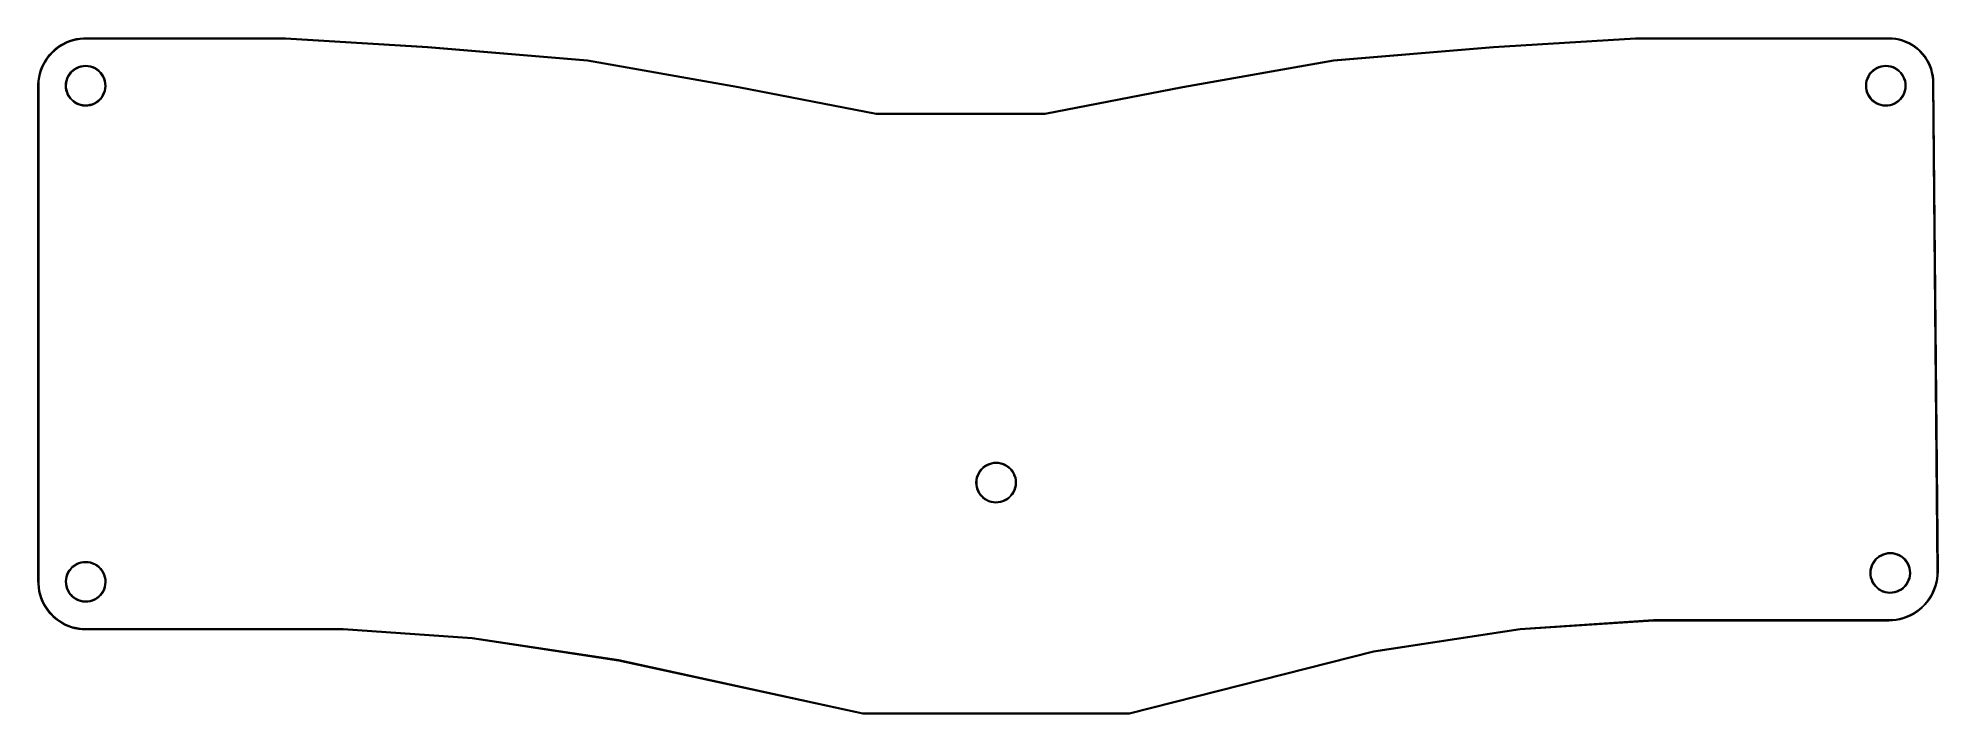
# Model space of a CAD drawing. Extents: x 11 to 266, y -108 to -18.
import ezdxf

# ---------------------------------------------------------------- set-up
doc = ezdxf.new("R2010")
doc.units = 0
doc.layers.add('BLACK', color=7, linetype='CONTINUOUS')

msp = doc.modelspace()

# ---------------------------------------------------------------- linework, layer by layer
at = {"layer": 'BLACK', "linetype": 'CONTINUOUS'}
for p, q in [((16.4889, -17.8632), (16.9647, -17.8241)), ((16.9647, -17.8241), (17.4406, -17.8207)), ((17.4406, -17.8207), (17.4407, -17.8207)), ((17.4407, -17.8207), (44.0531, -17.8094)), ((44.0531, -17.8094), (44.0547, -17.81)), ((44.0547, -17.81), (44.0563, -17.8095)), ((44.0563, -17.8095), (63.1063, -19.0001)), ((205.975, -19.0001), (225.025, -17.8095)), ((225.025, -17.8095), (225.027, -17.81)), ((225.027, -17.81), (225.028, -17.8094)), ((225.028, -17.8094), (258.961, -17.8094)), ((258.961, -17.8094), (259.432, -17.8279)), ((259.432, -17.8279), (259.9, -17.8833)), ((12.0848, -20.4479), (12.3798, -20.0725)), ((12.4527, -20.1343), (12.1621, -20.5041)), ((12.3798, -20.0725), (12.7021, -19.7202)), ((12.7702, -19.7873), (12.4527, -20.1343)), ((12.7021, -19.7202), (13.0498, -19.3929)), ((13.1127, -19.4649), (12.7702, -19.7873)), ((13.0498, -19.3929), (13.421, -19.0926)), ((13.4783, -19.1691), (13.1127, -19.4649)), ((13.421, -19.0926), (13.8135, -18.8208)), ((13.865, -18.9014), (13.4783, -19.1691)), ((13.8135, -18.8208), (14.2253, -18.5791)), ((14.2706, -18.6633), (13.865, -18.9014)), ((14.2253, -18.5791), (14.654, -18.3689)), ((14.6929, -18.4562), (14.2706, -18.6633)), ((14.654, -18.3689), (15.0973, -18.1912)), ((15.1295, -18.2813), (14.6929, -18.4562)), ((15.0973, -18.1912), (15.5525, -18.0473)), ((15.5779, -18.1394), (15.1295, -18.2813)), ((15.5525, -18.0473), (16.0172, -17.9377)), ((16.0357, -18.0315), (15.5779, -18.1394)), ((16.0172, -17.9377), (16.4889, -17.8632)), ((16.5002, -17.9581), (16.0357, -18.0315)), ((16.969, -17.9196), (16.5002, -17.9581)), ((17.4296, -17.9163), (16.969, -17.9196)), ((17.4392, -17.9206), (17.4296, -17.9163)), ((17.44, -17.9203), (17.4392, -17.9206)), ((17.4407, -17.9207), (17.44, -17.9203)), ((44.0516, -17.9094), (17.4407, -17.9207)), ((63.0996, -19.0999), (44.0516, -17.9094)), ((84.528, -20.8856), (63.0996, -19.0999)), ((63.1063, -19.0001), (63.1068, -19.0004)), ((63.1068, -19.0004), (63.1073, -19.0002)), ((63.1073, -19.0002), (84.5386, -20.7861)), ((184.543, -20.7861), (205.974, -19.0002)), ((205.982, -19.0999), (184.553, -20.8856)), ((205.974, -19.0002), (205.975, -19.0004)), ((205.975, -19.0004), (205.975, -19.0001)), ((225.03, -17.9094), (205.982, -19.0999)), ((258.961, -17.9094), (225.03, -17.9094)), ((258.971, -17.9052), (258.961, -17.9094)), ((259.425, -17.923), (258.971, -17.9052)), ((259.885, -17.9776), (259.425, -17.923)), ((260.34, -18.0681), (259.885, -17.9776)), ((259.9, -17.8833), (260.363, -17.9752)), ((260.787, -18.194), (260.34, -18.0681)), ((260.363, -17.9752), (260.816, -18.1032)), ((261.222, -18.3545), (260.787, -18.194)), ((260.816, -18.1032), (261.258, -18.2663)), ((261.643, -18.5487), (261.222, -18.3545)), ((261.258, -18.2663), (261.687, -18.4637)), ((262.048, -18.7754), (261.643, -18.5487)), ((261.687, -18.4637), (262.098, -18.694)), ((262.434, -19.0331), (262.048, -18.7754)), ((262.098, -18.694), (262.49, -18.9559)), ((262.798, -19.3203), (262.434, -19.0331)), ((262.49, -18.9559), (262.86, -19.2477)), ((263.139, -19.6351), (262.798, -19.3203)), ((262.86, -19.2477), (263.206, -19.5677)), ((263.453, -19.9758), (263.139, -19.6351)), ((263.206, -19.5677), (263.526, -19.9138)), ((263.741, -20.3401), (263.453, -19.9758)), ((263.526, -19.9138), (263.818, -20.284)), ((263.998, -20.7258), (263.741, -20.3401)), ((263.818, -20.284), (264.08, -20.6759)), ((10.9671, -23.0604), (11.07, -22.5942)), ((11.1625, -22.6183), (11.0612, -23.0775)), ((11.07, -22.5942), (11.2075, -22.1369)), ((11.298, -22.1678), (11.1625, -22.6183)), ((11.2075, -22.1369), (11.3788, -21.6912)), ((11.4667, -21.7288), (11.298, -22.1678)), ((11.3788, -21.6912), (11.5829, -21.2595)), ((11.6677, -21.3036), (11.4667, -21.7288)), ((11.5829, -21.2595), (11.8186, -20.8443)), ((11.9, -20.8946), (11.6677, -21.3036)), ((11.8186, -20.8443), (12.0848, -20.4479)), ((12.1621, -20.5041), (11.9, -20.8946)), ((14.8695, -22.9268), (15.04, -22.6501)), ((15.1179, -22.7049), (14.9534, -22.9718)), ((15.04, -22.6501), (15.2425, -22.396)), ((15.3133, -22.4597), (15.1179, -22.7049)), ((15.2425, -22.396), (15.4741, -22.168)), ((15.5367, -22.2398), (15.3133, -22.4597)), ((15.4741, -22.168), (15.7314, -21.9695)), ((15.7849, -22.0483), (15.5367, -22.2398)), ((15.7314, -21.9695), (16.0106, -21.8034)), ((16.0543, -21.888), (15.7849, -22.0483)), ((16.0106, -21.8034), (16.3079, -21.672)), ((16.3411, -21.7613), (16.0543, -21.888)), ((16.3079, -21.672), (16.6187, -21.5773)), ((16.6409, -21.6699), (16.3411, -21.7613)), ((16.6187, -21.5773), (16.9387, -21.5206)), ((16.9496, -21.6152), (16.6409, -21.6699)), ((16.9387, -21.5206), (17.2631, -21.5027)), ((17.2626, -21.5979), (16.9496, -21.6152)), ((17.5755, -21.6184), (17.2626, -21.5979)), ((17.2631, -21.5027), (17.5874, -21.5239)), ((17.8836, -21.6764), (17.5755, -21.6184)), ((17.5874, -21.5239), (17.9068, -21.584)), ((18.1825, -21.7709), (17.8836, -21.6764)), ((17.9068, -21.584), (18.2166, -21.682)), ((18.4678, -21.9007), (18.1825, -21.7709)), ((18.2166, -21.682), (18.5124, -21.8165)), ((18.7356, -22.0638), (18.4678, -21.9007)), ((18.5124, -21.8165), (18.7899, -21.9856)), ((18.9818, -22.2579), (18.7356, -22.0638)), ((18.7899, -21.9856), (19.0451, -22.1867)), ((19.2029, -22.4801), (18.9818, -22.2579)), ((19.0451, -22.1867), (19.2743, -22.4171)), ((19.3956, -22.7273), (19.2029, -22.4801)), ((19.2743, -22.4171), (19.4741, -22.6734)), ((19.5573, -22.9959), (19.3956, -22.7273)), ((19.4741, -22.6734), (19.6417, -22.9518)), ((104.766, -24.457), (84.528, -20.8856)), ((84.5386, -20.7861), (84.5408, -20.7872)), ((84.5408, -20.7872), (84.5431, -20.7867)), ((84.5431, -20.7867), (104.784, -24.3586)), ((164.298, -24.3586), (184.538, -20.7867)), ((184.553, -20.8856), (164.315, -24.457)), ((184.538, -20.7867), (184.541, -20.7872)), ((184.541, -20.7872), (184.543, -20.7861)), ((256.185, -22.9336), (256.355, -22.657)), ((256.433, -22.7118), (256.269, -22.9786)), ((256.355, -22.657), (256.558, -22.4029)), ((256.628, -22.4666), (256.433, -22.7118)), ((256.558, -22.4029), (256.789, -22.1749)), ((256.852, -22.2467), (256.628, -22.4666)), ((256.789, -22.1749), (257.047, -21.9764)), ((257.1, -22.0552), (256.852, -22.2467)), ((257.047, -21.9764), (257.326, -21.8103)), ((257.369, -21.8949), (257.1, -22.0552)), ((257.326, -21.8103), (257.623, -21.6789)), ((257.656, -21.7681), (257.369, -21.8949)), ((257.623, -21.6789), (257.934, -21.5841)), ((257.956, -21.6767), (257.656, -21.7681)), ((257.934, -21.5841), (258.254, -21.5274)), ((258.265, -21.622), (257.956, -21.6767)), ((258.254, -21.5274), (258.578, -21.5096)), ((258.578, -21.6048), (258.265, -21.622)), ((258.578, -21.5096), (258.903, -21.5308)), ((258.891, -21.6253), (258.578, -21.6048)), ((259.199, -21.6832), (258.891, -21.6253)), ((258.903, -21.5308), (259.222, -21.5909)), ((259.498, -21.7778), (259.199, -21.6832)), ((259.222, -21.5909), (259.532, -21.6889)), ((259.783, -21.9075), (259.498, -21.7778)), ((259.532, -21.6889), (259.828, -21.8234)), ((260.051, -22.0706), (259.783, -21.9075)), ((259.828, -21.8234), (260.105, -21.9924)), ((260.297, -22.2647), (260.051, -22.0706)), ((260.105, -21.9924), (260.36, -22.1936)), ((260.518, -22.487), (260.297, -22.2647)), ((260.36, -22.1936), (260.589, -22.424)), ((260.711, -22.7342), (260.518, -22.487)), ((260.589, -22.424), (260.789, -22.6802)), ((260.872, -23.0027), (260.711, -22.7342)), ((260.789, -22.6802), (260.957, -22.9586)), ((264.225, -21.1305), (263.998, -20.7258)), ((264.08, -20.6759), (264.31, -21.0871)), ((264.419, -21.5517), (264.225, -21.1305)), ((264.31, -21.0871), (264.507, -21.5152)), ((264.58, -21.9869), (264.419, -21.5517)), ((264.507, -21.5152), (264.67, -21.9574)), ((264.706, -22.4334), (264.58, -21.9869)), ((264.67, -21.9574), (264.798, -22.4111)), ((264.796, -22.8884), (264.706, -22.4334)), ((264.851, -23.349), (264.796, -22.8884)), ((264.798, -22.4111), (264.89, -22.8734)), ((264.89, -22.8734), (264.946, -23.3415)), ((10.867, -24.0094), (10.8993, -23.5331)), ((10.8673, -24.0102), (10.867, -24.0094)), ((10.867, -24.011), (10.8673, -24.0102)), ((10.867, -90.4937), (10.867, -24.011)), ((10.8993, -23.5331), (10.9671, -23.0604)), ((10.9944, -23.5431), (10.9633, -24.002)), ((10.9633, -24.002), (10.967, -24.011)), ((10.967, -24.011), (10.967, -90.4937)), ((11.0612, -23.0775), (10.9944, -23.5431)), ((14.5491, -24.1744), (14.5721, -23.8502)), ((14.5492, -24.1754), (14.5491, -24.1744)), ((14.5653, -24.4989), (14.5492, -24.1754)), ((14.6203, -24.8192), (14.5653, -24.4989)), ((14.5721, -23.8502), (14.6338, -23.5312)), ((14.7134, -25.1305), (14.6203, -24.8192)), ((14.6338, -23.5312), (14.7334, -23.2219)), ((14.6665, -23.8627), (14.6444, -24.1754)), ((14.6444, -24.1754), (14.66, -24.4885)), ((14.66, -24.4885), (14.7131, -24.7975)), ((14.7261, -23.5549), (14.6665, -23.8627)), ((14.7131, -24.7975), (14.8029, -25.0978)), ((14.8433, -25.4284), (14.7134, -25.1305)), ((14.8222, -23.2565), (14.7261, -23.5549)), ((14.7334, -23.2219), (14.8695, -22.9268)), ((14.8029, -25.0978), (14.9281, -25.3852)), ((14.9534, -22.9718), (14.8222, -23.2565)), ((15.008, -25.7086), (14.8433, -25.4284)), ((14.9281, -25.3852), (15.087, -25.6554)), ((19.3643, -25.7226), (19.5316, -25.4575)), ((19.5316, -25.4575), (19.6658, -25.1742)), ((19.6856, -23.2819), (19.5573, -22.9959)), ((19.7542, -25.2097), (19.615, -25.5034)), ((19.6417, -22.9518), (19.7747, -23.2483)), ((19.6658, -25.1742), (19.765, -24.8768)), ((19.7786, -23.5813), (19.6856, -23.2819)), ((19.857, -24.9015), (19.7542, -25.2097)), ((19.765, -24.8768), (19.8278, -24.5697)), ((19.7747, -23.2483), (19.8711, -23.5586)), ((19.8349, -23.8897), (19.7786, -23.5813)), ((19.8278, -24.5697), (19.8532, -24.2572)), ((19.8538, -24.2027), (19.8349, -23.8897)), ((19.8532, -24.2572), (19.8538, -24.2027)), ((19.9221, -24.5831), (19.857, -24.9015)), ((19.8711, -23.5586), (19.9294, -23.8783)), ((19.9484, -24.2592), (19.9221, -24.5831)), ((19.9294, -23.8783), (19.949, -24.2027)), ((19.949, -24.2027), (19.9484, -24.2592)), ((123.22, -28.0288), (104.766, -24.457)), ((104.784, -24.3586), (104.784, -24.3588)), ((104.784, -24.3588), (104.785, -24.3587)), ((104.785, -24.3587), (123.235, -27.9297)), ((145.847, -27.9297), (164.297, -24.3587)), ((164.315, -24.457), (145.861, -28.0288)), ((164.297, -24.3588), (164.298, -24.3586)), ((164.297, -24.3587), (164.297, -24.3588)), ((255.864, -24.1812), (255.887, -23.8571)), ((255.864, -24.1822), (255.864, -24.1812)), ((255.88, -24.5058), (255.864, -24.1822)), ((255.935, -24.8261), (255.88, -24.5058)), ((255.887, -23.8571), (255.949, -23.5381)), ((256.029, -25.1374), (255.935, -24.8261)), ((255.949, -23.5381), (256.049, -23.2287)), ((255.982, -23.8695), (255.96, -24.1822)), ((255.96, -24.1822), (255.975, -24.4954)), ((255.975, -24.4954), (256.028, -24.8043)), ((256.041, -23.5617), (255.982, -23.8695)), ((256.028, -24.8043), (256.118, -25.1047)), ((256.158, -25.4353), (256.029, -25.1374)), ((256.137, -23.2633), (256.041, -23.5617)), ((256.049, -23.2287), (256.185, -22.9336)), ((256.118, -25.1047), (256.243, -25.3921)), ((256.269, -22.9786), (256.137, -23.2633)), ((256.323, -25.7154), (256.158, -25.4353)), ((256.243, -25.3921), (256.402, -25.6623)), ((260.679, -25.7295), (260.847, -25.4644)), ((260.847, -25.4644), (260.981, -25.1811)), ((261.001, -23.2888), (260.872, -23.0027)), ((261.069, -25.2166), (260.93, -25.5103)), ((260.957, -22.9586), (261.09, -23.2551)), ((260.981, -25.1811), (261.08, -24.8837)), ((261.094, -23.5882), (261.001, -23.2888)), ((261.172, -24.9083), (261.069, -25.2166)), ((261.08, -24.8837), (261.143, -24.5765)), ((261.09, -23.2551), (261.186, -23.5655)), ((261.15, -23.8966), (261.094, -23.5882)), ((261.143, -24.5765), (261.168, -24.2641)), ((261.169, -24.2095), (261.15, -23.8966)), ((261.168, -24.2641), (261.169, -24.2095)), ((261.237, -24.59), (261.172, -24.9083)), ((261.186, -23.5655), (261.245, -23.8852)), ((261.264, -24.2661), (261.237, -24.59)), ((261.245, -23.8852), (261.264, -24.2095)), ((261.264, -24.2095), (261.264, -24.2661)), ((264.868, -23.8024), (264.851, -23.349)), ((264.864, -23.8125), (264.868, -23.8024)), ((264.864, -23.8127), (264.864, -23.8125)), ((264.864, -23.813), (264.864, -23.8127)), ((265.46, -89.2974), (264.864, -23.813)), ((264.946, -23.3415), (264.964, -23.8125)), ((264.964, -23.8125), (264.964, -23.8125)), ((264.964, -23.8125), (265.56, -89.2965)), ((15.2051, -25.9669), (15.008, -25.7086)), ((15.087, -25.6554), (15.2772, -25.9047)), ((15.4319, -26.1997), (15.2051, -25.9669)), ((15.2772, -25.9047), (15.496, -26.1292)), ((15.6849, -26.4035), (15.4319, -26.1997)), ((15.496, -26.1292), (15.7401, -26.3259)), ((15.9607, -26.5755), (15.6849, -26.4035)), ((15.7401, -26.3259), (16.0061, -26.4918)), ((16.2551, -26.7131), (15.9607, -26.5755)), ((16.0061, -26.4918), (16.2901, -26.6245)), ((16.5639, -26.8143), (16.2551, -26.7131)), ((16.2901, -26.6245), (16.588, -26.7222)), ((16.8826, -26.8777), (16.5639, -26.8143)), ((16.588, -26.7222), (16.8955, -26.7833)), ((17.2066, -26.9023), (16.8826, -26.8777)), ((16.8955, -26.7833), (17.2081, -26.8071)), ((17.5312, -26.8879), (17.2066, -26.9023)), ((17.2081, -26.8071), (17.5213, -26.7931)), ((17.5213, -26.7931), (17.8305, -26.7417)), ((17.8518, -26.8345), (17.5312, -26.8879)), ((17.8305, -26.7417), (18.1313, -26.6534)), ((18.1636, -26.743), (17.8518, -26.8345)), ((18.1313, -26.6534), (18.4194, -26.5297)), ((18.4622, -26.6148), (18.1636, -26.743)), ((18.4194, -26.5297), (18.6904, -26.3722)), ((18.7432, -26.4515), (18.4622, -26.6148)), ((18.6904, -26.3722), (18.9407, -26.1833)), ((19.0025, -26.2558), (18.7432, -26.4515)), ((18.9407, -26.1833), (19.1663, -25.9658)), ((19.2365, -26.0302), (19.0025, -26.2558)), ((19.1663, -25.9658), (19.3643, -25.7226)), ((19.4416, -25.7782), (19.2365, -26.0302)), ((19.615, -25.5034), (19.4416, -25.7782)), ((123.235, -27.9297), (145.847, -27.9297)), ((256.52, -25.9738), (256.323, -25.7154)), ((256.402, -25.6623), (256.592, -25.9115)), ((256.747, -26.2065), (256.52, -25.9738)), ((256.592, -25.9115), (256.811, -26.1361)), ((257, -26.4104), (256.747, -26.2065)), ((256.811, -26.1361), (257.055, -26.3327)), ((257.276, -26.5823), (257, -26.4104)), ((257.055, -26.3327), (257.321, -26.4986)), ((257.57, -26.7199), (257.276, -26.5823)), ((257.321, -26.4986), (257.605, -26.6314)), ((257.879, -26.8211), (257.57, -26.7199)), ((257.605, -26.6314), (257.903, -26.729)), ((258.198, -26.8845), (257.879, -26.8211)), ((257.903, -26.729), (258.211, -26.7902)), ((258.522, -26.9092), (258.198, -26.8845)), ((258.211, -26.7902), (258.523, -26.814)), ((258.846, -26.8947), (258.522, -26.9092)), ((258.523, -26.814), (258.836, -26.8)), ((258.836, -26.8), (259.146, -26.7485)), ((259.167, -26.8414), (258.846, -26.8947)), ((259.146, -26.7485), (259.446, -26.6603)), ((259.479, -26.7499), (259.167, -26.8414)), ((259.446, -26.6603), (259.735, -26.5365)), ((259.777, -26.6216), (259.479, -26.7499)), ((259.735, -26.5365), (260.006, -26.3791)), ((260.058, -26.4584), (259.777, -26.6216)), ((260.006, -26.3791), (260.256, -26.1902)), ((260.318, -26.2626), (260.058, -26.4584)), ((260.256, -26.1902), (260.482, -25.9726)), ((260.552, -26.0371), (260.318, -26.2626)), ((260.482, -25.9726), (260.679, -25.7295)), ((260.757, -25.7851), (260.552, -26.0371)), ((260.93, -25.5103), (260.757, -25.7851)), ((123.225, -28.0278), (123.22, -28.0288)), ((123.23, -28.0297), (123.225, -28.0278)), ((145.852, -28.0297), (123.23, -28.0297)), ((145.856, -28.0278), (145.852, -28.0297)), ((145.861, -28.0288), (145.856, -28.0278)), ((136.788, -76.4099), (136.924, -76.1148)), ((137.008, -76.1598), (136.876, -76.4445)), ((136.924, -76.1148), (137.094, -75.8382)), ((137.172, -75.8929), (137.008, -76.1598)), ((137.094, -75.8382), (137.297, -75.584)), ((137.368, -75.6478), (137.172, -75.8929)), ((137.297, -75.584), (137.528, -75.3561)), ((137.591, -75.4278), (137.368, -75.6478)), ((137.528, -75.3561), (137.786, -75.1576)), ((137.839, -75.2364), (137.591, -75.4278)), ((137.786, -75.1576), (138.065, -74.9914)), ((138.109, -75.0761), (137.839, -75.2364)), ((138.065, -74.9914), (138.362, -74.86)), ((138.395, -74.9493), (138.109, -75.0761)), ((138.362, -74.86), (138.673, -74.7653)), ((138.695, -74.8579), (138.395, -74.9493)), ((138.673, -74.7653), (138.993, -74.7086)), ((139.004, -74.8032), (138.695, -74.8579)), ((138.993, -74.7086), (139.317, -74.6907)), ((139.317, -74.786), (139.004, -74.8032)), ((139.317, -74.6907), (139.642, -74.712)), ((139.63, -74.8065), (139.317, -74.786)), ((139.938, -74.8644), (139.63, -74.8065)), ((139.642, -74.712), (139.961, -74.772)), ((140.237, -74.9589), (139.938, -74.8644)), ((139.961, -74.772), (140.271, -74.87)), ((140.522, -75.0887), (140.237, -74.9589)), ((140.271, -74.87), (140.567, -75.0045)), ((140.79, -75.2518), (140.522, -75.0887)), ((140.567, -75.0045), (140.844, -75.1736)), ((141.036, -75.4459), (140.79, -75.2518)), ((140.844, -75.1736), (141.099, -75.3748)), ((141.257, -75.6681), (141.036, -75.4459)), ((141.099, -75.3748), (141.329, -75.6051)), ((141.45, -75.9153), (141.257, -75.6681)), ((141.329, -75.6051), (141.528, -75.8614)), ((141.612, -76.1839), (141.45, -75.9153)), ((141.528, -75.8614), (141.696, -76.1398)), ((141.74, -76.47), (141.612, -76.1839)), ((141.696, -76.1398), (141.829, -76.4363)), ((136.603, -77.3624), (136.626, -77.0383)), ((136.603, -77.3634), (136.603, -77.3624)), ((136.62, -77.687), (136.603, -77.3634)), ((136.675, -78.0072), (136.62, -77.687)), ((136.626, -77.0383), (136.688, -76.7192)), ((136.768, -78.3186), (136.675, -78.0072)), ((136.688, -76.7192), (136.788, -76.4099)), ((136.721, -77.0507), (136.699, -77.3634)), ((136.699, -77.3634), (136.714, -77.6765)), ((136.714, -77.6765), (136.767, -77.9855)), ((136.78, -76.7429), (136.721, -77.0507)), ((136.767, -77.9855), (136.857, -78.2858)), ((136.898, -78.6165), (136.768, -78.3186)), ((136.876, -76.4445), (136.78, -76.7429)), ((136.857, -78.2858), (136.982, -78.5732)), ((137.062, -78.8966), (136.898, -78.6165)), ((136.982, -78.5732), (137.141, -78.8435)), ((137.259, -79.1549), (137.062, -78.8966)), ((137.141, -78.8435), (137.331, -79.0927)), ((141.221, -79.1538), (141.419, -78.9107)), ((141.419, -78.9107), (141.586, -78.6455)), ((141.669, -78.6914), (141.496, -78.9663)), ((141.586, -78.6455), (141.72, -78.3622)), ((141.808, -78.3978), (141.669, -78.6914)), ((141.72, -78.3622), (141.819, -78.0648)), ((141.833, -76.7694), (141.74, -76.47)), ((141.911, -78.0895), (141.808, -78.3978)), ((141.819, -78.0648), (141.882, -77.7577)), ((141.829, -76.4363), (141.925, -76.7467)), ((141.889, -77.0778), (141.833, -76.7694)), ((141.882, -77.7577), (141.907, -77.4452)), ((141.908, -77.3907), (141.889, -77.0778)), ((141.907, -77.4452), (141.908, -77.3907)), ((141.976, -77.7711), (141.911, -78.0895)), ((141.925, -76.7467), (141.984, -77.0663)), ((142.003, -77.4472), (141.976, -77.7711)), ((141.984, -77.0663), (142.003, -77.3907)), ((142.003, -77.3907), (142.003, -77.4472)), ((137.486, -79.3877), (137.259, -79.1549)), ((137.331, -79.0927), (137.55, -79.3172)), ((137.739, -79.5915), (137.486, -79.3877)), ((137.55, -79.3172), (137.794, -79.5139)), ((138.015, -79.7635), (137.739, -79.5915)), ((137.794, -79.5139), (138.06, -79.6798)), ((138.309, -79.9011), (138.015, -79.7635)), ((138.06, -79.6798), (138.344, -79.8125)), ((138.618, -80.0023), (138.309, -79.9011)), ((138.344, -79.8125), (138.642, -79.9102)), ((138.937, -80.0657), (138.618, -80.0023)), ((138.642, -79.9102), (138.95, -79.9713)), ((139.261, -80.0904), (138.937, -80.0657)), ((138.95, -79.9713), (139.262, -79.9951)), ((139.585, -80.0759), (139.261, -80.0904)), ((139.262, -79.9951), (139.576, -79.9812)), ((139.576, -79.9812), (139.885, -79.9297)), ((139.906, -80.0225), (139.585, -80.0759)), ((139.885, -79.9297), (140.186, -79.8415)), ((140.218, -79.9311), (139.906, -80.0225)), ((140.186, -79.8415), (140.474, -79.7177)), ((140.516, -79.8028), (140.218, -79.9311)), ((140.474, -79.7177), (140.745, -79.5602)), ((140.797, -79.6396), (140.516, -79.8028)), ((140.745, -79.5602), (140.995, -79.3714)), ((141.057, -79.4438), (140.797, -79.6396)), ((140.995, -79.3714), (141.221, -79.1538)), ((141.291, -79.2183), (141.057, -79.4438)), ((141.496, -78.9663), (141.291, -79.2183)), ((14.8846, -89.4101), (15.0551, -89.1335)), ((15.0551, -89.1335), (15.2576, -88.8794)), ((15.3284, -88.9431), (15.133, -89.1883)), ((15.2576, -88.8794), (15.4892, -88.6514)), ((15.5518, -88.7232), (15.3284, -88.9431)), ((15.4892, -88.6514), (15.7465, -88.4529)), ((15.8, -88.5317), (15.5518, -88.7232)), ((15.7465, -88.4529), (16.0257, -88.2868)), ((16.0694, -88.3714), (15.8, -88.5317)), ((16.0257, -88.2868), (16.3229, -88.1554)), ((16.3561, -88.2446), (16.0694, -88.3714)), ((16.3229, -88.1554), (16.6338, -88.0606)), ((16.656, -88.1532), (16.3561, -88.2446)), ((16.6338, -88.0606), (16.9537, -88.0039)), ((16.9647, -88.0985), (16.656, -88.1532)), ((16.9537, -88.0039), (17.2782, -87.9861)), ((17.2777, -88.0813), (16.9647, -88.0985)), ((17.5905, -88.1018), (17.2777, -88.0813)), ((17.2782, -87.9861), (17.6025, -88.0073)), ((17.8986, -88.1597), (17.5905, -88.1018)), ((17.6025, -88.0073), (17.9218, -88.0674)), ((18.1975, -88.2543), (17.8986, -88.1597)), ((17.9218, -88.0674), (18.2317, -88.1654)), ((18.4829, -88.384), (18.1975, -88.2543)), ((18.2317, -88.1654), (18.5275, -88.2999)), ((18.7506, -88.5471), (18.4829, -88.384)), ((18.5275, -88.2999), (18.805, -88.4689)), ((18.9968, -88.7412), (18.7506, -88.5471)), ((18.805, -88.4689), (19.0602, -88.6701)), ((19.2179, -88.9635), (18.9968, -88.7412)), ((19.0602, -88.6701), (19.2894, -88.9005)), ((19.4107, -89.2107), (19.2179, -88.9635)), ((19.2894, -88.9005), (19.4892, -89.1567)), ((256.459, -89.4667), (256.482, -89.1425)), ((256.482, -89.1425), (256.544, -88.8235)), ((256.544, -88.8235), (256.644, -88.5142)), ((256.636, -88.8472), (256.577, -89.155)), ((256.732, -88.5488), (256.636, -88.8472)), ((256.644, -88.5142), (256.78, -88.2191)), ((256.864, -88.2641), (256.732, -88.5488)), ((256.78, -88.2191), (256.95, -87.9424)), ((257.028, -87.9972), (256.864, -88.2641)), ((256.95, -87.9424), (257.153, -87.6883)), ((257.223, -87.752), (257.028, -87.9972)), ((257.153, -87.6883), (257.384, -87.4603)), ((257.447, -87.5321), (257.223, -87.752)), ((257.384, -87.4603), (257.642, -87.2618)), ((257.695, -87.3406), (257.447, -87.5321)), ((257.642, -87.2618), (257.921, -87.0957)), ((257.964, -87.1803), (257.695, -87.3406)), ((257.921, -87.0957), (258.218, -86.9643)), ((258.251, -87.0536), (257.964, -87.1803)), ((258.218, -86.9643), (258.529, -86.8696)), ((258.551, -86.9622), (258.251, -87.0536)), ((258.529, -86.8696), (258.849, -86.8128)), ((258.86, -86.9075), (258.551, -86.9622)), ((258.849, -86.8128), (259.173, -86.795)), ((259.173, -86.8902), (258.86, -86.9075)), ((259.173, -86.795), (259.498, -86.8162)), ((259.486, -86.9107), (259.173, -86.8902)), ((259.794, -86.9687), (259.486, -86.9107)), ((259.498, -86.8162), (259.817, -86.8763)), ((260.093, -87.0632), (259.794, -86.9687)), ((259.817, -86.8763), (260.127, -86.9743)), ((260.378, -87.193), (260.093, -87.0632)), ((260.127, -86.9743), (260.423, -87.1088)), ((260.646, -87.3561), (260.378, -87.193)), ((260.423, -87.1088), (260.7, -87.2778)), ((260.892, -87.5501), (260.646, -87.3561)), ((260.7, -87.2778), (260.955, -87.479)), ((261.113, -87.7724), (260.892, -87.5501)), ((260.955, -87.479), (261.184, -87.7094)), ((261.306, -88.0196), (261.113, -87.7724)), ((261.184, -87.7094), (261.384, -87.9657)), ((261.467, -88.2882), (261.306, -88.0196)), ((261.384, -87.9657), (261.552, -88.2441)), ((261.596, -88.5742), (261.467, -88.2882)), ((261.552, -88.2441), (261.685, -88.5406)), ((261.689, -88.8736), (261.596, -88.5742)), ((261.685, -88.5406), (261.781, -88.8509)), ((261.745, -89.182), (261.689, -88.8736)), ((261.781, -88.8509), (261.84, -89.1706)), ((10.867, -90.4938), (10.867, -90.4937)), ((10.8708, -90.98), (10.867, -90.4938)), ((10.9118, -91.4661), (10.8708, -90.98)), ((10.9897, -91.9477), (10.9118, -91.4661)), ((10.967, -90.4952), (10.9624, -90.5053)), ((10.9624, -90.5053), (10.9661, -90.9756)), ((10.9661, -90.9756), (11.0065, -91.4545)), ((10.967, -90.4937), (10.9667, -90.4944)), ((10.9667, -90.4944), (10.967, -90.4952)), ((11.0065, -91.4545), (11.0832, -91.9289)), ((14.5642, -90.6577), (14.5872, -90.3336)), ((14.5643, -90.6587), (14.5642, -90.6577)), ((14.5804, -90.9823), (14.5643, -90.6587)), ((14.6354, -91.3026), (14.5804, -90.9823)), ((14.5872, -90.3336), (14.6489, -90.0146)), ((14.7285, -91.6139), (14.6354, -91.3026)), ((14.6489, -90.0146), (14.7485, -89.7052)), ((14.6816, -90.346), (14.6595, -90.6587)), ((14.6595, -90.6587), (14.6751, -90.9719)), ((14.6751, -90.9719), (14.7281, -91.2808)), ((14.7412, -90.0382), (14.6816, -90.346)), ((14.7281, -91.2808), (14.818, -91.5812)), ((14.8584, -91.9118), (14.7285, -91.6139)), ((14.8373, -89.7398), (14.7412, -90.0382)), ((14.7485, -89.7052), (14.8846, -89.4101)), ((14.818, -91.5812), (14.9432, -91.8686)), ((14.9685, -89.4551), (14.8373, -89.7398)), ((15.133, -89.1883), (14.9685, -89.4551)), ((19.5724, -89.4792), (19.4107, -89.2107)), ((19.4892, -89.1567), (19.6568, -89.4351)), ((19.5466, -91.9409), (19.6809, -91.6576)), ((19.7007, -89.7653), (19.5724, -89.4792)), ((19.6568, -89.4351), (19.7898, -89.7316)), ((19.6809, -91.6576), (19.7801, -91.3602)), ((19.7936, -90.0647), (19.7007, -89.7653)), ((19.8721, -91.3848), (19.7692, -91.6931)), ((19.7801, -91.3602), (19.8428, -91.053)), ((19.7898, -89.7316), (19.8861, -90.042)), ((19.85, -90.3731), (19.7936, -90.0647)), ((19.8428, -91.053), (19.8683, -90.7406)), ((19.8688, -90.686), (19.85, -90.3731)), ((19.8683, -90.7406), (19.8688, -90.686)), ((19.9371, -91.0665), (19.8721, -91.3848)), ((19.8861, -90.042), (19.9445, -90.3617)), ((19.9635, -90.7426), (19.9371, -91.0665)), ((19.9445, -90.3617), (19.9641, -90.686)), ((19.9641, -90.686), (19.9635, -90.7426)), ((256.459, -89.4677), (256.459, -89.4667)), ((256.475, -89.7912), (256.459, -89.4677)), ((256.53, -90.1115), (256.475, -89.7912)), ((256.624, -90.4228), (256.53, -90.1115)), ((256.577, -89.155), (256.555, -89.4677)), ((256.555, -89.4677), (256.57, -89.7808)), ((256.57, -89.7808), (256.623, -90.0897)), ((256.623, -90.0897), (256.713, -90.3901)), ((256.753, -90.7207), (256.624, -90.4228)), ((256.713, -90.3901), (256.838, -90.6775)), ((256.918, -91.0009), (256.753, -90.7207)), ((256.838, -90.6775), (256.997, -90.9477)), ((257.115, -91.2592), (256.918, -91.0009)), ((256.997, -90.9477), (257.187, -91.1969)), ((257.342, -91.492), (257.115, -91.2592)), ((257.187, -91.1969), (257.406, -91.4215)), ((257.595, -91.6958), (257.342, -91.492)), ((257.406, -91.4215), (257.65, -91.6182)), ((257.65, -91.6182), (257.916, -91.7841)), ((260.33, -91.822), (260.601, -91.6645)), ((260.601, -91.6645), (260.851, -91.4756)), ((260.913, -91.548), (260.653, -91.7438)), ((260.851, -91.4756), (261.077, -91.258)), ((261.147, -91.3225), (260.913, -91.548)), ((261.077, -91.258), (261.274, -91.0149)), ((261.352, -91.0705), (261.147, -91.3225)), ((261.274, -91.0149), (261.442, -90.7498)), ((261.525, -90.7957), (261.352, -91.0705)), ((261.442, -90.7498), (261.576, -90.4665)), ((261.664, -90.502), (261.525, -90.7957)), ((261.576, -90.4665), (261.675, -90.1691)), ((261.767, -90.1938), (261.664, -90.502)), ((261.675, -90.1691), (261.738, -89.862)), ((261.738, -89.862), (261.763, -89.5495)), ((261.764, -89.495), (261.745, -89.182)), ((261.763, -89.5495), (261.764, -89.495)), ((261.832, -89.8754), (261.767, -90.1938)), ((261.859, -89.5515), (261.832, -89.8754)), ((261.84, -89.1706), (261.859, -89.495)), ((261.859, -89.495), (261.859, -89.5515)), ((264.82, -92.1185), (265.015, -91.6728)), ((265.015, -91.6728), (265.175, -91.2137)), ((265.266, -91.2419), (265.103, -91.7076)), ((265.175, -91.2137), (265.301, -90.744)), ((265.394, -90.7652), (265.266, -91.2419)), ((265.301, -90.744), (265.392, -90.2662)), ((265.392, -90.2662), (265.446, -89.7829)), ((265.486, -90.2804), (265.394, -90.7652)), ((265.446, -89.7829), (265.464, -89.3072)), ((265.464, -89.3072), (265.46, -89.2974)), ((265.541, -89.7901), (265.486, -90.2804)), ((265.56, -89.2969), (265.541, -89.7901)), ((265.56, -89.2965), (265.56, -89.2967)), ((265.56, -89.2967), (265.56, -89.2969)), ((11.104, -92.4219), (10.9897, -91.9477)), ((11.0832, -91.9289), (11.1958, -92.396)), ((11.2541, -92.8861), (11.104, -92.4219)), ((11.1958, -92.396), (11.3437, -92.8533)), ((11.4391, -93.3375), (11.2541, -92.8861)), ((11.3437, -92.8533), (11.5259, -93.2979)), ((11.658, -93.7734), (11.4391, -93.3375)), ((11.5259, -93.2979), (11.7416, -93.7274)), ((11.9095, -94.1915), (11.658, -93.7734)), ((11.7416, -93.7274), (11.9893, -94.1392)), ((12.192, -94.5891), (11.9095, -94.1915)), ((11.9893, -94.1392), (12.2676, -94.531)), ((15.023, -92.1919), (14.8584, -91.9118)), ((14.9432, -91.8686), (15.1021, -92.1388)), ((15.2202, -92.4503), (15.023, -92.1919)), ((15.1021, -92.1388), (15.2923, -92.388)), ((15.4469, -92.683), (15.2202, -92.4503)), ((15.2923, -92.388), (15.511, -92.6126)), ((15.7, -92.8869), (15.4469, -92.683)), ((15.511, -92.6126), (15.7552, -92.8092)), ((15.9758, -93.0588), (15.7, -92.8869)), ((15.7552, -92.8092), (16.0212, -92.9751)), ((16.2701, -93.1964), (15.9758, -93.0588)), ((16.0212, -92.9751), (16.3052, -93.1079)), ((16.5789, -93.2976), (16.2701, -93.1964)), ((16.3052, -93.1079), (16.6031, -93.2055)), ((16.8976, -93.361), (16.5789, -93.2976)), ((16.6031, -93.2055), (16.9106, -93.2667)), ((17.2217, -93.3857), (16.8976, -93.361)), ((16.9106, -93.2667), (17.2232, -93.2905)), ((17.5463, -93.3712), (17.2217, -93.3857)), ((17.2232, -93.2905), (17.5364, -93.2765)), ((17.5364, -93.2765), (17.8456, -93.225)), ((17.8669, -93.3179), (17.5463, -93.3712)), ((17.8456, -93.225), (18.1464, -93.1368)), ((18.1787, -93.2264), (17.8669, -93.3179)), ((18.1464, -93.1368), (18.4344, -93.013)), ((18.4772, -93.0981), (18.1787, -93.2264)), ((18.4344, -93.013), (18.7055, -92.8556)), ((18.7582, -92.9349), (18.4772, -93.0981)), ((18.7055, -92.8556), (18.9557, -92.6667)), ((19.0176, -92.7391), (18.7582, -92.9349)), ((18.9557, -92.6667), (19.1814, -92.4491)), ((19.2515, -92.5136), (19.0176, -92.7391)), ((19.1814, -92.4491), (19.3794, -92.206)), ((19.4567, -92.2616), (19.2515, -92.5136)), ((19.3794, -92.206), (19.5466, -91.9409)), ((19.6301, -91.9868), (19.4567, -92.2616)), ((19.7692, -91.6931), (19.6301, -91.9868)), ((257.871, -91.8678), (257.595, -91.6958)), ((258.165, -92.0053), (257.871, -91.8678)), ((257.916, -91.7841), (258.2, -91.9168)), ((258.474, -92.1066), (258.165, -92.0053)), ((258.2, -91.9168), (258.498, -92.0144)), ((258.793, -92.17), (258.474, -92.1066)), ((258.498, -92.0144), (258.806, -92.0756)), ((259.117, -92.1946), (258.793, -92.17)), ((258.806, -92.0756), (259.118, -92.0994)), ((259.441, -92.1802), (259.117, -92.1946)), ((259.118, -92.0994), (259.431, -92.0854)), ((259.431, -92.0854), (259.741, -92.034)), ((259.762, -92.1268), (259.441, -92.1802)), ((259.741, -92.034), (260.041, -91.9457)), ((260.074, -92.0353), (259.762, -92.1268)), ((260.041, -91.9457), (260.33, -91.822)), ((260.372, -91.9071), (260.074, -92.0353)), ((260.653, -91.7438), (260.372, -91.9071)), ((263.016, -94.3812), (263.384, -94.064)), ((263.449, -94.134), (263.075, -94.4558)), ((263.384, -94.064), (263.728, -93.7201)), ((263.798, -93.785), (263.449, -94.134)), ((263.728, -93.7201), (264.045, -93.3515)), ((264.12, -93.411), (263.798, -93.785)), ((264.045, -93.3515), (264.334, -92.9602)), ((264.413, -93.014), (264.12, -93.411)), ((264.334, -92.9602), (264.593, -92.5485)), ((264.676, -92.5962), (264.413, -93.014)), ((264.593, -92.5485), (264.82, -92.1185)), ((264.906, -92.1599), (264.676, -92.5962)), ((265.103, -91.7076), (264.906, -92.1599)), ((12.5041, -94.9641), (12.192, -94.5891)), ((12.2676, -94.531), (12.575, -94.9004)), ((12.8437, -95.3143), (12.5041, -94.9641)), ((12.575, -94.9004), (12.9096, -95.2453)), ((13.2091, -95.6375), (12.8437, -95.3143)), ((12.9096, -95.2453), (13.2695, -95.5637)), ((13.598, -95.932), (13.2091, -95.6375)), ((13.2695, -95.5637), (13.6527, -95.8538)), ((14.0083, -96.196), (13.598, -95.932)), ((13.6527, -95.8538), (14.0568, -96.1139)), ((14.4374, -96.428), (14.0083, -96.196)), ((14.0568, -96.1139), (14.4795, -96.3424)), ((14.883, -96.6266), (14.4374, -96.428)), ((14.4795, -96.3424), (14.9185, -96.5381)), ((15.3424, -96.7907), (14.883, -96.6266)), ((14.9185, -96.5381), (15.371, -96.6997)), ((15.371, -96.6997), (15.8346, -96.8264)), ((209.547, -96.9861), (227.406, -95.7955)), ((227.411, -95.8954), (209.556, -97.0858)), ((227.406, -95.7955), (227.408, -95.7961)), ((227.408, -95.7961), (227.41, -95.7954)), ((227.41, -95.7954), (258.961, -95.7954)), ((258.961, -95.8954), (227.411, -95.8954)), ((258.961, -95.7954), (258.971, -95.7996)), ((259.454, -95.8769), (258.961, -95.8954)), ((258.961, -95.8954), (258.961, -95.8954)), ((258.971, -95.7996), (259.447, -95.7818)), ((259.447, -95.7818), (259.93, -95.7273)), ((259.945, -95.8217), (259.454, -95.8769)), ((259.93, -95.7273), (260.408, -95.6369)), ((260.429, -95.73), (259.945, -95.8217)), ((260.408, -95.6369), (260.878, -95.511)), ((260.906, -95.6023), (260.429, -95.73)), ((260.878, -95.511), (261.337, -95.3504)), ((261.372, -95.4393), (260.906, -95.6023)), ((261.337, -95.3504), (261.783, -95.156)), ((261.824, -95.242), (261.372, -95.4393)), ((261.783, -95.156), (262.213, -94.9287)), ((262.26, -95.0114), (261.824, -95.242)), ((262.213, -94.9287), (262.624, -94.67)), ((262.678, -94.7489), (262.26, -95.0114)), ((262.624, -94.67), (263.016, -94.3812)), ((263.075, -94.4558), (262.678, -94.7489)), ((15.813, -96.9193), (15.3424, -96.7907)), ((16.292, -97.0118), (15.813, -96.9193)), ((15.8346, -96.8264), (16.3064, -96.9175)), ((16.7766, -97.0674), (16.292, -97.0118)), ((16.3064, -96.9175), (16.7839, -96.9723)), ((17.2641, -97.086), (16.7766, -97.0674)), ((16.7839, -96.9723), (17.2539, -96.9903)), ((17.2539, -96.9903), (17.2641, -96.986)), ((17.2641, -96.986), (51.7922, -96.986)), ((51.7905, -97.086), (17.2641, -97.086)), ((69.0508, -98.2764), (51.7905, -97.086)), ((51.7922, -96.986), (51.7939, -96.9867)), ((51.7939, -96.9867), (51.7957, -96.9861)), ((51.7957, -96.9861), (69.0597, -98.1768)), ((88.6926, -101.252), (69.0508, -98.2764)), ((69.0597, -98.1768), (69.0617, -98.1777)), ((69.0617, -98.1777), (69.0638, -98.1772)), ((69.0638, -98.1772), (88.7091, -101.154)), ((189.897, -99.9631), (209.543, -96.9866)), ((209.556, -97.0858), (189.915, -100.062)), ((209.543, -96.9866), (209.545, -96.9871)), ((209.545, -96.9871), (209.547, -96.9861)), ((121.433, -108.396), (88.6926, -101.252)), ((88.7091, -101.154), (88.7106, -101.155)), ((88.7106, -101.155), (88.7123, -101.154)), ((88.7123, -101.154), (121.449, -108.297)), ((157.156, -108.297), (189.893, -99.9641)), ((189.915, -100.062), (157.175, -108.395)), ((189.893, -99.9641), (189.895, -99.9645)), ((189.895, -99.9645), (189.897, -99.9631)), ((121.439, -108.395), (121.433, -108.396)), ((121.444, -108.397), (121.439, -108.395)), ((157.163, -108.397), (121.444, -108.397)), ((121.449, -108.297), (157.156, -108.297)), ((157.169, -108.394), (157.163, -108.397)), ((157.175, -108.395), (157.169, -108.394))]:
    msp.add_line(p, q, dxfattribs=at)

doc.saveas('drawing.dxf')
